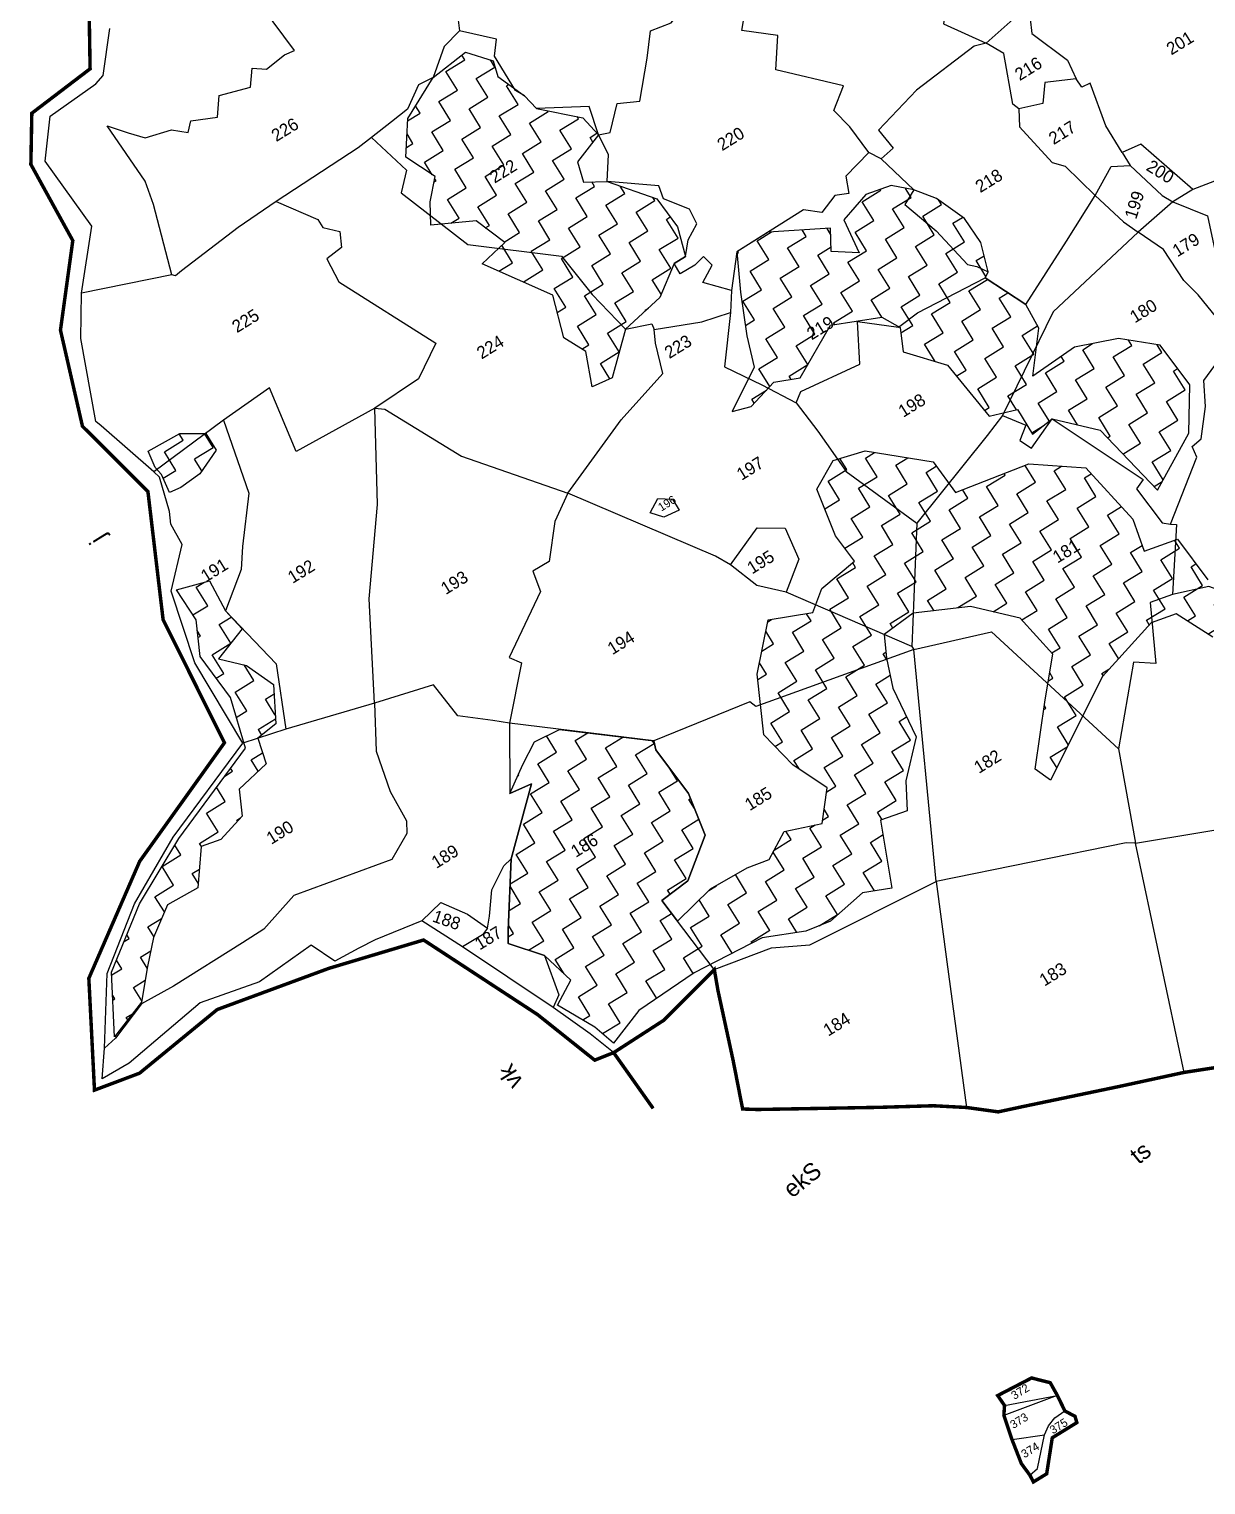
# Model space of a CAD drawing. Header units: metres. Extents: x 319666 to 326423, y 1825621 to 1831072.
# Drawn here: x 320271 to 322088, y 1826001 to 1828249 of the extents above; entities that cross this region are included whole.
import ezdxf

# ---------------------------------------------------------------- set-up
doc = ezdxf.new("R2010")
doc.units = ezdxf.units.M
doc.header["$MEASUREMENT"] = 0
doc.linetypes.add('DASHDOT', pattern=[1, 0.5, -0.25, 0, -0.25])
doc.linetypes.add('DIVIDE', pattern=[31.75, 12.7, -6.35, 0, -6.35, 0, -6.35])
for name, color, linetype in [('POLY_HATCH', 12, 'Continuous'), ('POLY_PARCEL', 6, 'Continuous'), ('POLY_WATER', 4, 'Continuous'), ('TEXT_MAPOUT', 7, 'Continuous'), ('TEXT_PARCEL', 7, 'Continuous'), ('V_BOUND_LINE', 7, 'Continuous'), ('V_BOUND_STREAM_LINE', 7, 'DASHDOT'), ('V_DIVIDE_LINE', 7, 'DIVIDE')]:
    doc.layers.add(name, color=color, linetype=linetype)
doc.styles.add('TEXT _PARCEL', font='', dxfattribs={"height": 0.18})
doc.styles.add('TEXT_MAP', font='', dxfattribs={"height": 0.25})
doc.styles.get('TEXT _PARCEL').set_extended_font_data('Kruti Dev 050')
doc.styles.get('TEXT_MAP').set_extended_font_data('Kruti Dev 050')
pattern_1 = [(32.31495, (321999.867, 1823241.34), (10.34383, 45.95512), [33.30817, -33.30817]), (122.31495, (322028.017, 1823259.144), (-45.95512, 10.34383), [33.30817, -33.30817])]

# ---------------------------------------------------------------- blocks, each defined once
blk = doc.blocks.new('kk')
at = {"layer": 'POLY_PARCEL'}
for points in [[(322272.5, 1831469.2), (322191.9, 1831437.9)], [(322192.7, 1831452.9), (322272.5, 1831469.2)], [(322232.4, 1831347.6), (322243.8, 1831358.1), (322253.9, 1831409), (322259.5, 1831422.8), (322269.3, 1831435.2), (322284.3, 1831445.6)], [(322204.6, 1831401.4), (322253.9, 1831409)]]:
    blk.add_lwpolyline(points, dxfattribs=at)
at = {"layer": 'V_BOUND_LINE', "const_width": 5.25}
blk.add_lwpolyline([(322257.7, 1831350.1), (322237.7, 1831337.5), (322232.4, 1831347.6), (322219.2, 1831365.1), (322204.6, 1831401.4), (322191.9, 1831437.9), (322192.7, 1831452.9), (322182.2, 1831467.9), (322233.3, 1831495.1), (322261.6, 1831488.2), (322272.5, 1831469.2), (322284.3, 1831445.6), (322299.7, 1831437.7), (322302.6, 1831428.2), (322265.6, 1831404.8)], close=True, dxfattribs=at)
at = {"layer": 'TEXT_PARCEL', "style": 'TEXT _PARCEL'}
for s, p in [('372', (322207.6, 1831461.5)), ('373', (322206.4, 1831417.3)), ('375', (322266.5, 1831409.8)), ('374', (322223.8, 1831373))]:
    blk.add_text(s, height=12.59, rotation=32.315, dxfattribs=at).set_placement(p)
blk = doc.blocks.new('qq')
at = {"layer": 'POLY_HATCH'}
h = blk.add_hatch(dxfattribs=at)
h.set_pattern_fill('ZIGZAG', color=256, scale=10.490761, angle=32.315, style=0)
h.set_pattern_definition(pattern_1)
h.paths.add_polyline_path([(321011.6, 1827922.8), (321055.4, 1827890.7), (321021.7, 1827857.8), (321129.1, 1827811.4), (321146.5, 1827747), (321180.1, 1827726.7), (321190.4, 1827673.4), (321220.6, 1827687.4), (321239.8, 1827761.1), (321291.3, 1827810), (321312.8, 1827861.9), (321329.4, 1827872.4), (321317.1, 1827917.3), (321285.2, 1827959.5), (321209.6, 1827984.8), (321173.6, 1827983.6), (321164.6, 1828014.3), (321195.7, 1828055.2), (321171.7, 1828081.1), (321101.4, 1828094.3), (321083.1, 1828113.3), (321042.1, 1828142.1), (321034.8, 1828166), (320993, 1828178.6), (320944.5, 1828139.8), (320906.4, 1828077), (320904.3, 1828018.5), (320948.7, 1827989.5), (320941.6, 1827951.3), (320943.2, 1827915.9)])
h.paths.add_polyline_path([(321550.5, 1827770.9), (321628.3, 1827783.7), (321656.1, 1827768.3), (321661.1, 1827731.7), (321728.3, 1827711.9), (321792.3, 1827635.4), (321835.2, 1827645.9), (321858.7, 1827608.8), (321887.8, 1827632.6), (321960.7, 1827616.2), (322048.8, 1827526.3), (322095.4, 1827613), (322096, 1827686.1), (322050.5, 1827745.7), (321987.3, 1827755.1), (321920.5, 1827741.4), (321857.8, 1827696.6), (321866.3, 1827769.5), (321846, 1827805.3), (321784, 1827844.9), (321788.4, 1827854), (321777, 1827898.4), (321751.6, 1827934.4), (321709.1, 1827964.6), (321674.5, 1827977.2), (321640, 1827983.3), (321601.9, 1827969.6), (321569.2, 1827930.7), (321593, 1827880.8), (321550.4, 1827882.4), (321548.8, 1827917.8), (321454.4, 1827910.7), (321407.1, 1827880.3), (321413.4, 1827819.2), (321424, 1827753.1), (321435.7, 1827705.9), (321402.9, 1827638.4), (321431.6, 1827646.3), (321465.4, 1827683.3), (321505.2, 1827690.3)])
h = blk.add_hatch(dxfattribs=at)
h.set_pattern_fill('ZIGZAG', color=256, scale=10.490761, angle=32.315, style=0)
h.set_pattern_definition(pattern_1)
h.paths.add_polyline_path([(320597.2, 1827534.9), (320621.3, 1827570.9), (320605.5, 1827596.3), (320566.4, 1827596), (320518.7, 1827568.5), (320529.5, 1827543.7), (320539.1, 1827533.6), (320551.7, 1827506), (320568.6, 1827514.2)])
h.paths.add_polyline_path([(320670.7, 1827119.7), (320571.2, 1826982.1), (320512.9, 1826882.1), (320471.7, 1826778.2), (320477.3, 1826680.4), (320517.6, 1826733.3), (320526.1, 1826787.2), (320534.5, 1826831.5), (320555.2, 1826881.1), (320601, 1826907.4), (320605.6, 1826970.1), (320635.2, 1826981), (320667.2, 1827016.9), (320662.1, 1827057.8), (320702.7, 1827096.5), (320689.3, 1827135.3), (320716.4, 1827157.2), (320712.4, 1827217), (320671, 1827245.5), (320628.5, 1827255), (320663.9, 1827300.7), (320638.2, 1827327.6), (320613.7, 1827373), (320563.5, 1827358.8), (320593.9, 1827313.7), (320600.5, 1827258.1), (320647.2, 1827196.6)])
h = blk.add_hatch(dxfattribs=at)
h.set_pattern_fill('ZIGZAG', color=256, scale=10.490761, angle=32.315, style=0)
h.set_pattern_definition(pattern_1)
h.paths.add_polyline_path([(321640.8, 1827266.8), (321636.9, 1827302.8), (321680.6, 1827335.4), (321767.2, 1827346.8), (321843, 1827329.8), (321893, 1827275.6), (321882.1, 1827206.3), (321867.9, 1827101.1), (321891.3, 1827084.7), (321968.4, 1827242.7), (322041.2, 1827325.1), (322079.4, 1827338.9), (322135.3, 1827304), (322170.4, 1827318.4), (322208.7, 1827311.4), (322245.4, 1827290.5), (322260.2, 1827299.9), (322300.8, 1827309.9), (322336.3, 1827340.2), (322386.1, 1827356.1), (322433.7, 1827350.2), (322482.3, 1827367.9), (322494.8, 1827401.8), (322471.4, 1827418.2), (322418.1, 1827387.1), (322383.1, 1827401.4), (322336.9, 1827408.5), (322295.7, 1827395.5), (322237.4, 1827356), (322198.4, 1827351.2), (322162, 1827369), (322126.7, 1827390.8), (322080, 1827452.3), (322029.5, 1827433.3), (322011.8, 1827481.9), (321939.9, 1827558.6), (321853.4, 1827563.7), (321742.5, 1827519.4), (321708.2, 1827565.3), (321604.9, 1827580.6), (321557, 1827565.8), (321532.7, 1827521.9), (321561.5, 1827451.7), (321591, 1827413.2), (321541.8, 1827371.6), (321528.7, 1827334.7), (321460.7, 1827322.9), (321445.2, 1827240.4), (321456.4, 1827148.6), (321500.5, 1827103.7), (321553.3, 1827069.5), (321545.9, 1827015.4), (321488.8, 1827002.7), (321466.4, 1826959.9), (321433.2, 1826946.7), (321378.1, 1826914.5), (321328.6, 1826864.7), (321304.5, 1826895.8), (321343.3, 1826926.4), (321368.9, 1826995.9), (321343.1, 1827058.4), (321292.9, 1827124.3), (321289.5, 1827137.8), (321146.7, 1827153.6), (321108.9, 1827134.2), (321091.6, 1827099.9), (321072.5, 1827055.4), (321104.7, 1827070.7), (321075.5, 1826956.8), (321072, 1826848.6), (321072.1, 1826828.1), (321127.6, 1826810.8), (321167.8, 1826773.6), (321147.9, 1826735.5), (321204.9, 1826703), (321233.4, 1826678.8), (321271.6, 1826728.9), (321354.8, 1826786.7), (321457.1, 1826841.2), (321523.2, 1826851.9), (321560.2, 1826867.5), (321608.2, 1826910.9), (321653, 1826918.3), (321634.7, 1827021.2), (321674.8, 1827036.1), (321672.2, 1827081.3), (321687.3, 1827148), (321651.2, 1827221.5)])
for points in [[(320948.7, 1827989.5), (320904.3, 1828018.5), (320906.4, 1828077), (320944.5, 1828139.8), (320993, 1828178.6), (321034.8, 1828166), (321042.1, 1828142.1), (321083.1, 1828113.3), (321101.4, 1828094.3), (321171.7, 1828081.1), (321195.7, 1828055.2), (321164.6, 1828014.3), (321173.6, 1827983.6), (321209.6, 1827984.8), (321285.2, 1827959.5), (321317.1, 1827917.3), (321329.4, 1827872.4), (321312.8, 1827861.9), (321291.3, 1827810), (321239.8, 1827761.1), (321220.6, 1827687.4), (321190.4, 1827673.4), (321180.1, 1827726.7), (321146.5, 1827747), (321129.1, 1827811.4), (321021.7, 1827857.8), (321055.4, 1827890.7), (321011.6, 1827922.8), (320943.2, 1827915.9), (320941.6, 1827951.3)], [(321431.6, 1827646.3), (321465.4, 1827683.3), (321505.2, 1827690.3), (321550.5, 1827770.9), (321628.3, 1827783.7), (321656.1, 1827768.3), (321661.1, 1827731.7), (321728.3, 1827711.9), (321792.3, 1827635.4), (321835.2, 1827645.9), (321858.7, 1827608.8), (321887.8, 1827632.6), (321960.7, 1827616.2), (322048.8, 1827526.3), (322095.4, 1827613), (322096, 1827686.1), (322050.5, 1827745.7), (321987.3, 1827755.1), (321920.5, 1827741.4), (321857.8, 1827696.6), (321866.3, 1827769.5), (321846, 1827805.3), (321784, 1827844.9), (321788.4, 1827854), (321777, 1827898.4), (321751.6, 1827934.4), (321709.1, 1827964.6), (321674.5, 1827977.2), (321640, 1827983.3), (321601.9, 1827969.6), (321569.2, 1827930.7), (321593, 1827880.8), (321550.4, 1827882.4), (321548.8, 1827917.8), (321454.4, 1827910.7), (321407.1, 1827880.3), (321413.4, 1827819.2), (321424, 1827753.1), (321435.7, 1827705.9), (321402.9, 1827638.4)], [(320529.5, 1827543.7), (320518.7, 1827568.5), (320566.4, 1827596), (320605.5, 1827596.3), (320621.3, 1827570.9), (320597.2, 1827534.9), (320568.6, 1827514.2), (320551.7, 1827506), (320539.1, 1827533.6), (320529.5, 1827543.7)], [(320563.5, 1827358.8), (320613.7, 1827373), (320638.2, 1827327.6), (320663.9, 1827300.7), (320628.5, 1827255), (320671, 1827245.5), (320712.4, 1827217), (320716.4, 1827157.2), (320689.3, 1827135.3), (320702.7, 1827096.5), (320662.1, 1827057.8), (320667.2, 1827016.9), (320635.2, 1826981), (320605.6, 1826970.1), (320601, 1826907.4), (320555.2, 1826881.1), (320534.5, 1826831.5), (320526.1, 1826787.2), (320526.1, 1826787.2), (320517.6, 1826733.3), (320477.3, 1826680.4), (320477.3, 1826680.4), (320471.7, 1826778.2), (320512.9, 1826882.1), (320571.2, 1826982.1), (320670.7, 1827119.7), (320647.2, 1827196.6), (320600.5, 1827258.1), (320593.9, 1827313.7)]]:
    blk.add_lwpolyline(points, close=True, dxfattribs=at)
blk.add_lwpolyline([(322135.3, 1827304), (322079.4, 1827338.9), (322041.2, 1827325.1), (321968.4, 1827242.7), (321891.3, 1827084.7), (321867.9, 1827101.1), (321882.1, 1827206.3), (321893, 1827275.6), (321843, 1827329.8), (321767.2, 1827346.8), (321680.6, 1827335.4), (321636.9, 1827302.8), (321640.8, 1827266.8), (321651.2, 1827221.5), (321687.3, 1827148), (321672.2, 1827081.3), (321674.8, 1827036.1), (321634.7, 1827021.2), (321653, 1826918.3), (321608.2, 1826910.9), (321560.2, 1826867.5), (321523.2, 1826851.9), (321457.1, 1826841.2), (321354.8, 1826786.7), (321271.6, 1826728.9), (321233.4, 1826678.8), (321233.4, 1826678.8), (321204.9, 1826703), (321147.9, 1826735.5), (321167.8, 1826773.6), (321127.6, 1826810.8), (321072.1, 1826828.1), (321072, 1826848.6), (321075.5, 1826956.8), (321104.7, 1827070.7), (321072.5, 1827055.4), (321091.6, 1827099.9), (321108.9, 1827134.2), (321146.7, 1827153.6), (321289.5, 1827137.8), (321292.9, 1827124.3), (321343.1, 1827058.4), (321368.9, 1826995.9), (321343.3, 1826926.4), (321304.5, 1826895.8), (321328.6, 1826864.7), (321378.1, 1826914.5), (321433.2, 1826946.7), (321466.4, 1826959.9), (321488.8, 1827002.7), (321545.9, 1827015.4), (321553.3, 1827069.5), (321500.5, 1827103.7), (321456.4, 1827148.6), (321445.2, 1827240.4), (321460.7, 1827322.9), (321528.7, 1827334.7), (321541.8, 1827371.6), (321591, 1827413.2), (321561.5, 1827451.7), (321532.7, 1827521.9), (321557, 1827565.8), (321604.9, 1827580.6), (321708.2, 1827565.3), (321742.5, 1827519.4), (321853.4, 1827563.7), (321939.9, 1827558.6), (322011.8, 1827481.9), (322029.5, 1827433.3), (322080, 1827452.3), (322126.7, 1827390.8)], dxfattribs=at)
at = {"layer": 'POLY_PARCEL'}
for points in [[(321195.7, 1828055.2), (321213.4, 1828059), (321223.4, 1828103.3), (321257.9, 1828107.2), (321268.5, 1828172.4), (321272.8, 1828214.1), (321304, 1828226.5), (321361.4, 1828300), (321420.5, 1828292.9)], [(321605.6, 1828032.9), (321576.6, 1828071.9), (321551.8, 1828096.3), (321566.5, 1828133.9), (321463.6, 1828157.1), (321465.8, 1828209.2), (321411.2, 1828215.7), (321421.4, 1828278), (321420.5, 1828292.9)], [(321725.7, 1828289.7), (321716.8, 1828229.3), (321782, 1828200.8)], [(320551.5, 1827836.3), (320522.6, 1827942.5), (320509.5, 1827977.6), (320450.9, 1828061.2), (320482.7, 1828050.5), (320509, 1828043.2), (320548.8, 1828055.9), (320573.9, 1828052.4), (320577.8, 1828069.7), (320618.2, 1828075.9), (320620.1, 1828109), (320667.7, 1828122), (320670, 1828150.8), (320691.4, 1828149.5), (320718.6, 1828171.3), (320733.5, 1828178.4), (320684.6, 1828243.1)], [(320952.5, 1828243.1), (320981.3, 1828226.7), (320983.4, 1828210.7)], [(321782, 1828200.8), (321831.4, 1828245.9), (321840.2, 1828255)], [(321840.2, 1828255), (321848.1, 1828238.5), (321850.9, 1828216.4), (321905.3, 1828176.4), (321918.8, 1828148.4)], [(320983.4, 1828210.7), (320960.3, 1828186.7), (320944.5, 1828139.8), (320922.4, 1828128), (320905.7, 1828091), (320881.9, 1828071.7), (320851.8, 1828047.4)], [(321195.7, 1828055.2), (321181.3, 1828098.3), (321101.4, 1828094.3), (321083.1, 1828113.3), (321069.4, 1828121.5), (321037, 1828172.8), (321039.6, 1828198.7), (320983.4, 1828210.7)], [(321782, 1828200.8), (321763.6, 1828196.2), (321677, 1828128.6), (321620.1, 1828067), (321642.4, 1828040), (321624.5, 1828023.6)], [(321832.6, 1828101.9), (321823.1, 1828108.8), (321808.9, 1828185.4), (321782, 1828200.8)], [(321918.8, 1828148.4), (321871.5, 1828141.9), (321868.6, 1828110.1), (321832.6, 1828101.9)], [(321989.8, 1828037.4), (321964.6, 1828077.3), (321939.9, 1828142.1), (321927.5, 1828135.9), (321918.8, 1828148.4)], [(321832.6, 1828101.9), (321833.8, 1828074.4), (321883.7, 1828021.1), (321903.4, 1828015.7), (321949.7, 1827971.9)], [(320851.8, 1828047.4), (320831.9, 1828031.6), (320708.6, 1827949.3)], [(320851.8, 1828047.4), (320905.5, 1827998.7), (320897.7, 1827964.3), (320999.4, 1827887.1), (321141.7, 1827871.1), (321188.8, 1827813.3), (321239.8, 1827761.1), (321279.7, 1827770), (321283.4, 1827761.3)], [(321399.7, 1827821.8), (321356.2, 1827833.4), (321370, 1827860), (321356.7, 1827872.7), (321344, 1827859.4), (321321.6, 1827846.3), (321312.8, 1827861.9), (321329.4, 1827872.4), (321333.3, 1827898), (321346.5, 1827922.2), (321334.7, 1827944.3), (321295.4, 1827959.5), (321288.2, 1827979.3), (321209.6, 1827984.8), (321211.1, 1828025.9), (321195.7, 1828055.2)], [(322097.6, 1827982.5), (322017.8, 1828050), (321989.8, 1828037.4)], [(322293.8, 1828060.5), (322097.6, 1827982.5)], [(321605.6, 1828032.9), (321571.2, 1827996.7), (321576.3, 1827970.4), (321554.9, 1827967.4), (321535.4, 1827941.4), (321507.8, 1827945), (321407.1, 1827880.3), (321399.7, 1827821.8)], [(321624.5, 1828023.6), (321605.6, 1828032.9)], [(321624.5, 1828023.6), (321674.5, 1827977.2), (321661.1, 1827955), (321709.2, 1827915.7), (321757.2, 1827864.8), (321771.5, 1827862.3), (321788.4, 1827854), (321784, 1827844.9)], [(321989.8, 1828037.4), (322002, 1828017.8)], [(321949.7, 1827971.9), (321973.3, 1828015.9), (322002, 1828017.8)], [(322002, 1828017.8), (322051.2, 1827972.8), (322067.4, 1827963.4)], [(322097.6, 1827982.5), (322067.4, 1827963.4)], [(321784, 1827844.9), (321846, 1827805.3), (321906.7, 1827901.8), (321949.7, 1827971.9)], [(321949.7, 1827971.9), (321992.7, 1827932.4), (322015.4, 1827916.8)], [(322067.4, 1827963.4), (322015.4, 1827916.8)], [(322067.4, 1827963.4), (322120.3, 1827942.9), (322134.8, 1827876.5), (322157.1, 1827884.7), (322181.7, 1827880.6), (322177.8, 1827753.5)], [(320708.6, 1827949.3), (320651.3, 1827909), (320565.8, 1827842.2), (320556.9, 1827834.5), (320551.5, 1827836.3)], [(320708.6, 1827949.3), (320771.8, 1827922.6), (320779.4, 1827910.5), (320805.3, 1827904.7), (320808.1, 1827880.2), (320786.2, 1827863.1), (320804.9, 1827828.5), (320952.7, 1827736.9), (320952.7, 1827736.9), (320926.8, 1827682.5), (320861.2, 1827637.3)], [(322015.4, 1827916.8), (321887.7, 1827794.7), (321812.8, 1827636.6)], [(322069.2, 1827474.9), (322107.8, 1827576.9), (322100.6, 1827592.9), (322114, 1827604.4), (322120.3, 1827653.9), (322117.1, 1827693.1), (322162.7, 1827756.3), (322107, 1827822.6), (322085.4, 1827844.3), (322053.9, 1827891), (322015.4, 1827916.8)], [(321499.7, 1827652.3), (321506.8, 1827669.5), (321595.6, 1827712), (321591.3, 1827776.9), (321653.4, 1827768.9), (321682.2, 1827790.7), (321784, 1827844.9)], [(320551.5, 1827836.3), (320414.8, 1827807), (320414.8, 1827807)], [(321399.7, 1827821.8), (321399, 1827788.3)], [(321283.4, 1827761.3), (321355.3, 1827773.5), (321399, 1827788.3)], [(321399, 1827788.3), (321390.5, 1827705.8), (321447.5, 1827679.4), (321499.7, 1827652.3)], [(321155, 1827512), (321235, 1827623.6), (321297.2, 1827694.8), (321285.5, 1827740.4), (321283.4, 1827761.3)], [(320861.2, 1827637.3), (320742.8, 1827570.4), (320701.1, 1827666.4), (320632.3, 1827616.5)], [(321499.7, 1827652.3), (321533.3, 1827610.1), (321576.9, 1827549.3), (321684.6, 1827472.2)], [(320865.8, 1827190.2), (320856.1, 1827348.5), (320866.7, 1827491.6), (320861.2, 1827637.3)], [(320861.2, 1827637.3), (320876.6, 1827635.9), (320993.6, 1827566), (321155, 1827512), (321155, 1827512)], [(321812.8, 1827636.6), (321812.8, 1827636.6), (321812.8, 1827636.6), (321789.6, 1827606.1), (321684.6, 1827472.2)], [(321812.8, 1827636.6), (321848.2, 1827622.3), (321839.2, 1827599.3), (321857.3, 1827587.8), (321887.8, 1827632.6), (322026.8, 1827541.9), (322017, 1827527.9), (322056.3, 1827476.6), (322056.3, 1827476.6), (322069.2, 1827474.9)], [(320632.3, 1827616.5), (320527.2, 1827537.4)], [(320632.3, 1827616.5), (320671.9, 1827506.6), (320662.9, 1827425.5), (320661.6, 1827390.9), (320638.2, 1827327.6), (320715.9, 1827248.3), (320731.8, 1827149.5)], [(321155, 1827512), (321136.1, 1827468.5), (321128.2, 1827407.9), (321103.3, 1827393.1), (321115.2, 1827362.1), (321069, 1827261.6), (321087.6, 1827253.7), (321070.6, 1827162)], [(321403, 1827405.8), (321380.1, 1827418.9), (321380.1, 1827418.9), (321155, 1827512)], [(321684.6, 1827472.2), (321679.1, 1827285.1)], [(322069.2, 1827474.9), (322078.1, 1827474.5), (322073.4, 1827368)], [(321403, 1827405.8), (321442.5, 1827462.4), (321485.4, 1827462.2), (321506.4, 1827415.6), (321487.9, 1827365.1)], [(321487.9, 1827365.1), (321443.2, 1827374.8), (321403, 1827405.8)], [(322162, 1827369), (322128.1, 1827381), (322073.4, 1827368)], [(321679.1, 1827285.1), (321487.9, 1827365.1)], [(322073.4, 1827368), (322039.5, 1827355.5), (322049, 1827263.1), (322015.4, 1827265.1), (321993.8, 1827133.5)], [(321682, 1827280.5), (321799.5, 1827308.5), (321993.8, 1827133.5)], [(321682, 1827280.5), (321682, 1827280.5), (321682, 1827280.5), (321443.9, 1827191.6), (321434.6, 1827198.7), (321289.5, 1827137.8)], [(321679.1, 1827285.1), (321682, 1827280.5)], [(321719.7, 1826929.1), (321682, 1827280.5), (321682, 1827280.5)], [(321070.6, 1827162), (321045.3, 1827165.8), (320992.1, 1827172.7), (320954.8, 1827218.9), (320865.8, 1827190.2)], [(320865.8, 1827190.2), (320869, 1827117.5), (320891.1, 1827056.8), (320915.9, 1827012.5), (320915.9, 1827012.5), (320916.6, 1826993.4), (320894.7, 1826953.6), (320746.7, 1826897.3), (320701.8, 1826845.9), (320669.8, 1826824.8), (320565.5, 1826757.9), (320517.4, 1826730.9), (320478.8, 1826678.1), (320462.3, 1826662.9)], [(320865.8, 1827190.2), (320731.8, 1827149.5)], [(321289.5, 1827137.8), (321070.6, 1827162)], [(321070.6, 1827162), (321072.5, 1827055.4), (321104.7, 1827070.7), (321075.5, 1826956.8)], [(320731.8, 1827149.5), (320666.6, 1827127.7)], [(321385.1, 1826792.1), (321304.5, 1826895.8), (321343.3, 1826926.4), (321368.9, 1826995.9), (321343.1, 1827058.4), (321292.9, 1827124.3), (321289.5, 1827137.8)], [(321993.8, 1827133.5), (322021.4, 1826990.7)], [(322021.4, 1826990.7), (322428.9, 1827062.6), (322428.9, 1827062.6)], [(322021.4, 1826990.7), (322007.2, 1826990.9), (321719.7, 1826929.1)], [(322098.9, 1826644), (322021.4, 1826990.7), (322021.4, 1826990.7)], [(321040.5, 1826851.1), (321043.6, 1826869.1), (321046.4, 1826909.4), (321064.6, 1826945.6), (321075.5, 1826956.8)], [(321075.5, 1826956.8), (321072, 1826848.6), (321072.1, 1826828.1), (321127.6, 1826810.8), (321149.9, 1826751.4), (321141.4, 1826731.7)], [(321385.1, 1826792.1), (321471.3, 1826826), (321529.6, 1826831.3), (321719.7, 1826929.1)], [(321719.7, 1826929.1), (321737.4, 1826807.6), (321769.7, 1826587.2), (321769.7, 1826587.2)], [(320941.1, 1826861), (320969.4, 1826889.1), (321010.1, 1826872.1), (321040.5, 1826851.1)], [(321040.5, 1826851.1), (321033.1, 1826841.1), (321002.9, 1826822.3)]]:
    blk.add_lwpolyline(points, dxfattribs=at)
blk.add_lwpolyline([(321291.8, 1827505.3), (321313.7, 1827504.3), (321324.2, 1827487.6), (321301, 1827477.2), (321280.3, 1827483.2)], close=True, dxfattribs=at)
at = {"layer": 'POLY_WATER'}
blk.add_lwpolyline([(321233.9, 1826664.5), (321198.1, 1826692.6), (321141.4, 1826731.7), (321002.9, 1826822.3), (320941.1, 1826861), (320870.4, 1826831.8), (320846.1, 1826818.6), (320809.7, 1826798.6), (320773.9, 1826822.2), (320696.1, 1826766.2), (320606.3, 1826733.1), (320499.6, 1826640.4), (320459.1, 1826616.3), (320462.3, 1826662.9), (320464.9, 1826776.1), (320505.2, 1826882), (320562.7, 1826983.7), (320666.6, 1827127.7), (320592.6, 1827248.2), (320555.9, 1827356.8), (320571.4, 1827427.5), (320554.1, 1827458.4), (320551.7, 1827477.6), (320536, 1827529.3), (320527.2, 1827537.4), (320446.7, 1827606), (320446.7, 1827606), (320438.9, 1827612.6), (320414.4, 1827738.1), (320414.8, 1827807), (320429.5, 1827908.4), (320357.7, 1828006.6), (320364.3, 1828074.9), (320433.3, 1828124.5), (320444.1, 1828137.4), (320453.3, 1828208.5)], dxfattribs=at)
at = {"layer": 'V_BOUND_LINE', "const_width": 5.25}
blk.add_lwpolyline([(322619.8, 1826684.5), (322528.6, 1826703.6), (322491.3, 1826706.1), (322426.9, 1826704.2), (322310.8, 1826681), (322209.1, 1826662.2), (322098.9, 1826644), (321997.6, 1826620.9), (321855.3, 1826589.6), (321817.7, 1826581.1), (321769.7, 1826587.2), (321719.4, 1826589.3), (321637.7, 1826586), (321452.8, 1826580.7), (321430.3, 1826581.2), (321415.1, 1826654.6), (321391, 1826760.2), (321385.1, 1826792.1), (321309.3, 1826714.4), (321233.9, 1826664.5)], dxfattribs=at)
at = {"layer": 'V_BOUND_STREAM_LINE', "ltscale": 10, "const_width": 5.25}
blk.add_lwpolyline([(320420.5, 1828280.9), (320424.2, 1828147.1), (320336.6, 1828078.8), (320336, 1828001.2), (320400.8, 1827886.4), (320383.6, 1827750.5), (320418.5, 1827605.2), (320518.8, 1827507.3), (320543.9, 1827313.5), (320638.9, 1827127.7), (320512.4, 1826946.6), (320437.3, 1826768.5), (320447.7, 1826599.1), (320515.7, 1826625.5), (320632.4, 1826723.3), (320801, 1826787.6), (320944, 1826832.1), (321118, 1826720.9), (321205.3, 1826652.8), (321233.9, 1826664.5)], dxfattribs=at)
at = {"layer": 'V_DIVIDE_LINE', "const_width": 5.25}
blk.add_lwpolyline([(321233.9, 1826664.5), (321294.7, 1826580.6)], dxfattribs=at)
blk.add_blockref('kk', (-360.6, -5316.8))
at = {"layer": 'TEXT_MAPOUT', "style": 'TEXT_MAP'}
for s, height, rotation, p in [('j', 26.2, 122.315, (320455.9, 1827437.6)), ('vk', 26.23, 122.315, (321098.2, 1826618.4)), ('ts', 26.23, 39.4318, (322031.5, 1826502.8)), ('ekS', 26.23, 39.4318, (321506.7, 1826446))]:
    blk.add_text(s, height=height, rotation=rotation, dxfattribs=at).set_placement(p)
at = {"layer": 'TEXT_PARCEL', "style": 'TEXT _PARCEL'}
for s, height, rotation, p in [('201', 18.88, 32.315, (322062.6, 1828185.1)), ('216', 18.88, 32.315, (321833.3, 1828143.7)), ('217', 18.88, 32.315, (321885.7, 1828047.3)), ('226', 18.88, 32.315, (320707.6, 1828039)), ('220', 18.88, 32.315, (321383.4, 1828032.5)), ('200', 18.96, 328.9067, (322024.9, 1828011.8)), ('222', 18.88, 32.315, (321039.2, 1827979.6)), ('218', 18.88, 32.315, (321775.3, 1827973.2)), ('199', 18.88, 72.8833, (322011.9, 1827935.2)), ('179', 18.88, 32.315, (322075.1, 1827879.2)), ('180', 18.88, 32.315, (322011.7, 1827778.3)), ('225', 18.88, 32.315, (320651.1, 1827748.6)), ('219', 18.88, 32.315, (321522.3, 1827747.3)), ('224', 18.88, 32.315, (321022.4, 1827712.8)), ('223', 18.88, 32.315, (321306.9, 1827716.6)), ('198', 18.88, 32.315, (321662.3, 1827631.4)), ('197', 18.88, 32.315, (321418.3, 1827533.2)), ('196', 12.59, 32.315, (321297.1, 1827485.2)), ('181', 18.88, 32.315, (321898.5, 1827413)), ('195', 18.88, 32.315, (321435.7, 1827391.4)), ('191', 18.88, 32.315, (320607.9, 1827370)), ('192', 18.88, 32.315, (320739.6, 1827369.6)), ('193', 18.88, 32.315, (320971.9, 1827355.2)), ('194', 18.88, 32.315, (321225.4, 1827266.8)), ('182', 18.88, 32.315, (321782.8, 1827092.9)), ('185', 18.88, 32.315, (321436.1, 1827032.6)), ('190', 18.88, 32.315, (320711.6, 1826973.7)), ('186', 18.88, 32.315, (321173.3, 1826959)), ('189', 18.88, 32.315, (320962.2, 1826940)), ('188', 18.88, 341.8758, (320955.7, 1826860.5)), ('187', 18.88, 32.315, (321029.2, 1826817)), ('183', 18.88, 32.315, (321885.5, 1826771.5)), ('184', 18.88, 32.315, (321558.7, 1826692.1))]:
    blk.add_text(s, height=height, rotation=rotation, dxfattribs=at).set_placement(p)

msp = doc.modelspace()

# ---------------------------------------------------------------- block references
at = {"xscale": 1.018737650889657, "yscale": 1.018737650889657, "zscale": 1.018737650889657, "rotation": 359.3755034692746}
msp.add_blockref('qq', (-26342.3, -30545.8), dxfattribs=at)

doc.saveas('drawing.dxf')
